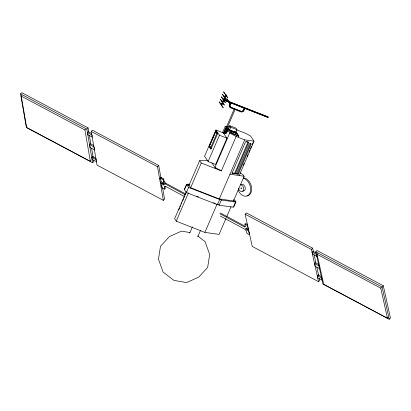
<?xml version="1.0" encoding="UTF-8"?>
<svg xmlns="http://www.w3.org/2000/svg" width="411" height="411" viewBox="0 0 411 411"><rect width="100%" height="100%" fill="white"/><g stroke="black" fill="none" stroke-linecap="round" stroke-linejoin="round"><path stroke-width="0.62" d="M223.101 107.692L219.243 101.841L223.214 107.631M220.347 99.282L224.329 105.103L220.471 99.246M221.37 96.904L225.351 102.724L221.493 96.868M227.463 97.597L223.584 91.823L227.581 97.551M230.648 104.404L226.764 98.609L230.761 104.353M227.036 128.746L227.375 129.814L226.476 131.905L226.307 131.612M227.494 129.861C228.305 130.395 224.375 136.842 225.855 131.767M225.685 133.724L225.86 132.424M225.567 133.678L226.749 132.311L227.375 129.814M184.534 189.379L186.764 184.205L189.019 185.32L186.599 184.375L184.375 189.548L186.389 192.548L217.455 204.699L219.685 199.525L219.289 198.939L190.637 187.735L201.277 163.028L199.659 160.614L189.019 185.32L191.033 188.32M231.064 108.047A2.62 2.523 -33.9 0 1 229.713 104.738L230.453 102.719L223.795 100.114L221.77 105.103L221.298 104.918L225.701 94.694L226.173 94.879L224.077 99.755L268.198 117.012L267.998 117.489L244.725 108.304L243.908 110.205A2.62 2.523 -33.9 0 1 242.793 111.458M223.558 100.654L221.77 105.103M224.077 99.755L226.096 94.766L225.624 94.581L221.298 104.918M186.281 191.67L174.613 218.765L176.232 221.18L204.889 232.39L219.099 234.383L225.947 218.482M178.759 209.903L179.52 208.146M180.023 206.98L180.527 205.808M181.282 204.056L181.785 202.885M182.541 201.133L183.547 198.79M184.051 197.624L184.806 195.867M185.31 194.701L186.065 192.944M186.389 192.548L188.613 187.375L186.599 184.375M176.232 221.18L188.408 192.908L188.803 193.494M215.903 129.953L204.57 156.278L208.12 161.569L215.595 164.492L226.934 138.173L223.379 132.881L215.903 129.953L219.453 135.25L226.934 138.173M209.132 146.599L215.857 130.991L217.625 133.621L210.9 149.234L209.132 146.599L210.078 146.968M211.516 148.34L210.571 147.97L209.44 146.285L215.688 131.782L217.1 132.337M210.571 147.97L216.818 133.472L215.688 131.782M230.453 102.719L229.636 104.62A2.62 2.523 -33.9 0 0 230.689 107.79M243.672 107.888L230.931 102.904L230.021 105.062A2.096 2.019 -33.9 0 0 229.965 105.324M231.008 103.022L230.098 105.18A2.096 2.019 -33.9 0 0 231.028 107.456L241.041 111.371A2.096 2.019 -33.9 0 0 243.384 110.374L244.329 108.232L230.931 102.904M208.12 161.569L219.453 135.25M222.5 132.753L225.259 126.347L227.139 126.362M224.935 133.334L223.656 132.866L225.624 128.289L225.963 128.36M224.144 133.01L223.825 132.799L225.747 128.34L226.096 128.402M224.904 133.272L235.056 109.542M226.81 128.73L227.057 128.879L225.906 131.556L226.476 131.905M226.024 131.731L227.175 129.054L226.148 131.618L226.625 131.803L227.478 129.83M235.611 132.727L236.947 129.635L235.904 128.083L229.749 125.674L228.413 128.771L231.352 133.2L238.94 136.169L236.782 132.948L229.189 129.984M228.87 130.23L229.097 129.701L227.786 127.749L228.937 128.201M229.456 130.323L230.792 127.225L229.749 125.674M229.466 130.765L229.692 130.236L236.34 132.835L236.89 133.652L230.242 131.052L229.692 130.236M238.164 136.395L238.39 135.866L237.008 133.801L230.36 131.201L230.134 131.731L230.828 132.763M229.734 133.015L214.932 167.38L221.349 170.878L236.15 136.514L229.734 133.015L225.259 126.347M231.516 133.796L231.747 133.267L230.36 131.201M189.728 233.15L192.435 226.862M244.252 108.114L243.307 110.261A2.096 2.019 -33.9 0 1 240.964 111.258L230.951 107.343A2.096 2.019 -33.9 0 1 229.955 105.858M244.802 108.417L243.985 110.318A2.62 2.523 -33.9 0 1 240.579 111.766L230.987 107.934M236.114 133.364L236.34 132.835M236.782 132.948L236.556 133.477L237.173 134.397M197.799 236.674L200.506 230.386M204.889 232.39L217.065 204.113L218.298 204.288M217.455 204.699L217.065 204.113L219.14 205.212L233.35 207.206L235.58 202.032L221.37 200.039L219.289 198.939L244.73 139.868L254.013 141.173L239.212 175.538M219.14 205.212L221.37 200.039M231.871 172.964L234.594 173.35L248.157 141.852M235.277 173.709L248.84 142.216L245.573 141.754L232.01 173.252L235.277 173.709L234.594 173.35M236.335 173.663L237.568 173.832L250.628 143.511M238.246 174.192L251.306 143.871L249.462 143.609L236.402 173.935L238.246 174.192L237.568 173.832M243.446 165.083L244.083 163.609M247.227 156.308L247.859 154.834M248.953 152.291L249.801 150.328M250.438 148.844L251.496 146.388M252.123 144.939L253.176 142.489M267.998 117.489L268.121 116.899L224 99.637M226.708 216.715L231.023 206.697M239.962 172.851L243.091 174.66L244.144 176.232L233.505 200.938L219.289 198.939M233.695 207.057L235.919 201.883L234.866 200.311L233.417 199.746M319.378 278.637L319.773 280.415L318.566 281.699L252.267 246.441L245.12 214.193L246.328 212.908L312.632 248.167L313.501 252.097M219.828 213.699L244.427 226.908L245.449 226.42L244.961 224.149L245.603 223.466L247.612 224.545M244.427 226.908L245.069 226.225L220.471 213.011M249.009 228.999L248.367 229.687L247.73 226.692M249.821 232.811L249.184 233.494L248.537 230.473M318.566 281.699L311.425 249.451L312.632 248.167M312.083 252.416L313.285 251.131M312.514 254.352L312.278 252.205L316.65 254.532L316.455 254.738M315.802 251.779L317.004 250.494L383.309 285.753L390.45 317.996L389.248 319.28L322.943 284.022L315.802 251.779L382.102 287.037L389.248 319.28M388.215 317.405L387.445 318.227L323.724 284.345L317.066 254.27L317.837 253.448M316.886 256.68L316.866 255.503M314.61 263.836L315.818 262.552L314.112 254.846M315.237 266.652L314.805 263.631L319.183 265.953L318.987 266.164M319.609 268.979L319.804 268.773L315.432 266.446M317.318 276.043L318.52 274.759M317.78 278.144L317.513 275.838L321.885 278.165L321.69 278.37M322.157 280.472L322.352 280.261L317.975 277.939M387.445 318.227L380.781 288.152L381.552 287.335M382.102 287.037L383.309 285.753M93.667 160.295L93.883 161.533L92.665 162.766L26.361 127.508L20.55 93.878L21.762 92.645L88.067 127.903L88.709 131.607L87.492 132.84M91.134 160.567L90.358 161.353L26.638 127.472L21.218 96.107L21.994 95.321M90.358 161.353L84.938 129.994L85.714 129.208M92.665 162.766L86.855 129.136L88.067 127.903M162.622 187.909L164.559 199.119L163.342 200.347L97.042 165.088L91.227 131.463L92.444 130.23L158.744 165.489L160.896 177.942M87.872 135.029L87.692 132.64L92.064 134.967L92.254 136.062M89.567 144.826L90.78 143.593L89.3 135.024M90.071 147.765L89.762 144.626L94.134 146.953L94.448 150.087M91.781 157.649L92.999 156.421M92.131 159.674L91.977 157.454L96.354 159.776L96.159 159.977M96.508 162.001L96.528 160.788M163.342 200.347L157.531 166.722L158.744 165.489M159.987 178.456L160.634 177.799L161.312 178.163L161.215 177.583L160.567 178.235L160.665 178.816L159.987 178.456L160.1 179.134L160.778 179.499L161.297 182.643L160.619 182.284L161.266 181.626M185.089 194.634L165.022 183.851L163.496 182.119L163.08 179.586L163.727 178.929L161.215 177.583M163.496 182.119L164.143 181.462L163.727 178.929M164.919 186.162L165.309 188.531L164.662 189.188L162.15 187.837L162.057 187.272L161.379 186.907L161.271 186.229L161.919 185.572M165.022 183.851L165.669 183.193L185.736 193.982M235.097 109.603L234.136 109.182L223.944 132.851L224.627 133.169M227.062 128.915L225.634 128.324M223.656 132.866L224.226 132.902M199.659 160.614L207.92 160.686M186.764 184.205L189.944 184.236M246.523 141.625L247.612 141.78M229.934 174.233L244.144 176.232M189.985 232.569L181.503 231.121L169.373 236.628L160.49 246.317L158.471 259.141L163.064 272.046L173.93 280.405L186.651 282.573L198.78 277.071L207.668 267.381L209.682 254.553L205.089 241.653L197.681 235.95M224.915 133.328L224.211 133.072M222.485 94.458L226.425 100.227L222.562 94.355M226.05 128.36L226.6 128.592M226.641 128.843L226.271 128.7M244.725 108.304L267.915 117.371M223.872 100.227L230.53 102.837M230.792 127.225L236.947 129.635M227.766 126.367L229.518 127.05M236.525 129.794L246.456 133.678L250.592 136.072L254.013 141.173M229.097 129.701L236.577 132.63L235.59 131.16M228.963 130.508L230.129 130.965M231.747 133.267L238.39 135.866M236.15 136.514L244.73 139.868M216.818 133.472L217.763 133.842M209.44 146.285L210.386 146.655M201.277 163.028L221.349 170.878M235.919 201.883L233.505 200.938L235.58 202.032M188.613 187.375L219.685 199.525M196.766 196.175L198.559 196.874M213.484 202.71L215.272 203.414M224.349 132.948L224.637 133.051M224.252 133.066L223.877 132.876M20.55 93.878L86.855 129.136M91.227 131.463L157.531 166.722M245.12 214.193L311.425 249.451M88.493 131.828L91.776 133.57M21.218 96.107L84.938 129.994M313.074 251.357L316.357 253.099M317.066 254.27L380.781 288.152M312.704 254.147L317.081 256.474M88.067 134.834L92.444 137.156M315.602 262.778L318.885 264.525M90.564 143.809L93.847 145.556M90.271 147.564L94.643 149.892M318.309 274.985L321.587 276.731M92.783 156.637L96.061 158.384M92.326 159.478L96.703 161.8M160.567 178.235L163.08 179.586M244.961 224.149L247.473 225.5L247.592 226.04M184.344 196.494L165.34 186.281L164.272 186.82L164.662 189.188M220.311 216.058L244.848 229.235L246.41 230.925L246.929 233.35L249.441 234.702L249.323 234.147M161.271 186.229L161.944 186.589L161.431 183.47L160.752 183.106L160.619 182.284M225.993 128.54L225.685 128.376M164.143 181.462L165.669 183.193M237.789 135.317L238.406 136.236M225.958 131.33L226.148 131.618M211.835 162.761L215.832 168.721M319.306 266.518L319.558 267.643M316.855 267.248L318.751 275.812M91.607 148.386L93.174 157.434M227.057 128.777L227.165 129.496M240.589 184.816A3.524 2.435 69.6 0 1 243.677 188.315A3.524 2.435 69.6 0 1 241.704 191.634A3.524 2.435 69.6 0 1 238.616 188.135M241.077 187.627A0.622 0.426 69.6 0 1 241.576 188.567A0.622 0.426 69.6 0 1 240.795 188.479M240.949 184.652A3.524 2.435 69.6 0 1 245.131 187.293A3.524 2.435 69.6 0 1 242.577 190.92M243.389 178.333A9.34 6.448 69.6 0 1 249.98 193.067A9.34 6.448 69.6 0 1 238.113 190.288M243.189 177.824A9.34 6.448 69.6 0 1 251.409 186.502A9.34 6.448 69.6 0 1 247.011 195.867M242.485 111.612A2.62 2.523 -33.9 0 1 240.502 111.653M164.308 184.292A1.413 0.652 44.6 0 1 162.489 182.674M248.064 229.626A1.413 0.606 43.2 0 1 246.425 227.848M161.934 183.594A1.413 0.652 44.6 0 0 163.85 184.909A1.413 0.652 44.6 0 0 162.987 183.065A1.413 0.652 44.6 0 0 161.934 183.594M245.917 229.009A1.413 0.606 43.2 0 0 247.843 230.309A1.413 0.606 43.2 0 0 246.924 228.526A1.413 0.606 43.2 0 0 245.917 229.009"/></g></svg>
